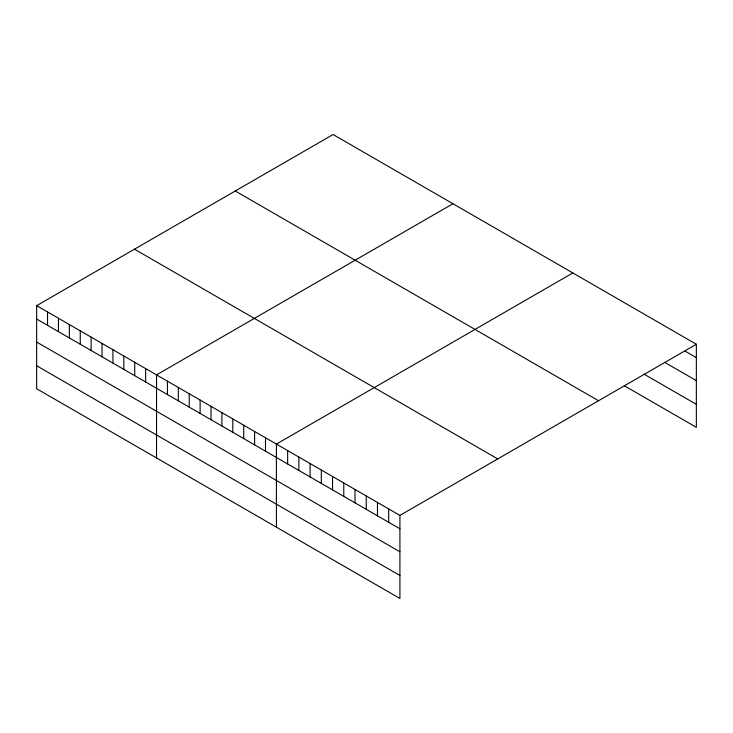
<?xml version="1.0" encoding="UTF-8"?>
<svg xmlns="http://www.w3.org/2000/svg" width="733" height="733" viewBox="0 0 733 733"><rect width="100%" height="100%" fill="white"/><g stroke="black" fill="none" stroke-linecap="round" stroke-linejoin="round"><path stroke-width="1.1" d="M36.65 305.67L399.916 515.4L399.916 598.476L36.65 388.747L36.65 305.67L333.084 134.524L696.35 344.253L696.35 427.33L624.305 385.741M452.957 203.737L156.532 374.875L156.532 457.96M572.84 272.942L276.405 444.088L276.405 527.174M399.916 515.4L696.35 344.253M685.126 351.153L696.35 357.631M664.538 362.267L696.35 380.638M643.95 374.077L696.35 404.332M235.256 191.001L598.531 400.731M134.469 249.193L497.744 458.922M36.65 319.047L399.916 528.777M36.65 342.045L399.916 551.775M36.65 365.749L399.916 575.478M388.692 508.913L388.692 522.29M377.458 502.435L377.458 515.812M366.234 495.948L366.234 509.325M355.001 489.47L355.001 502.847M343.777 482.983L343.777 496.36M332.544 476.505L332.544 489.882M321.32 470.018L321.32 483.395M310.086 463.54L310.086 476.917M298.862 457.053L298.862 470.43M287.638 450.566L287.638 463.952M265.511 437.793L265.511 451.18M254.608 431.508L254.608 444.885M243.713 425.213L243.713 438.591M232.81 418.919L232.81 432.305M221.916 412.624L221.916 426.01M211.022 406.339L211.022 419.716M200.118 400.044L200.118 413.421M189.224 393.749L189.224 407.136M178.321 387.464L178.321 400.841M167.426 381.169L167.426 394.546M145.629 368.589L145.629 381.966M134.735 362.294L134.735 375.672M123.831 356L123.831 369.386M112.937 349.705L112.937 363.092M102.034 343.42L102.034 356.797M91.139 337.125L91.139 350.502M80.245 330.83L80.245 344.217M69.342 324.545L69.342 337.922M58.448 318.25L58.448 331.628M47.544 311.956L47.544 325.342"/></g></svg>
